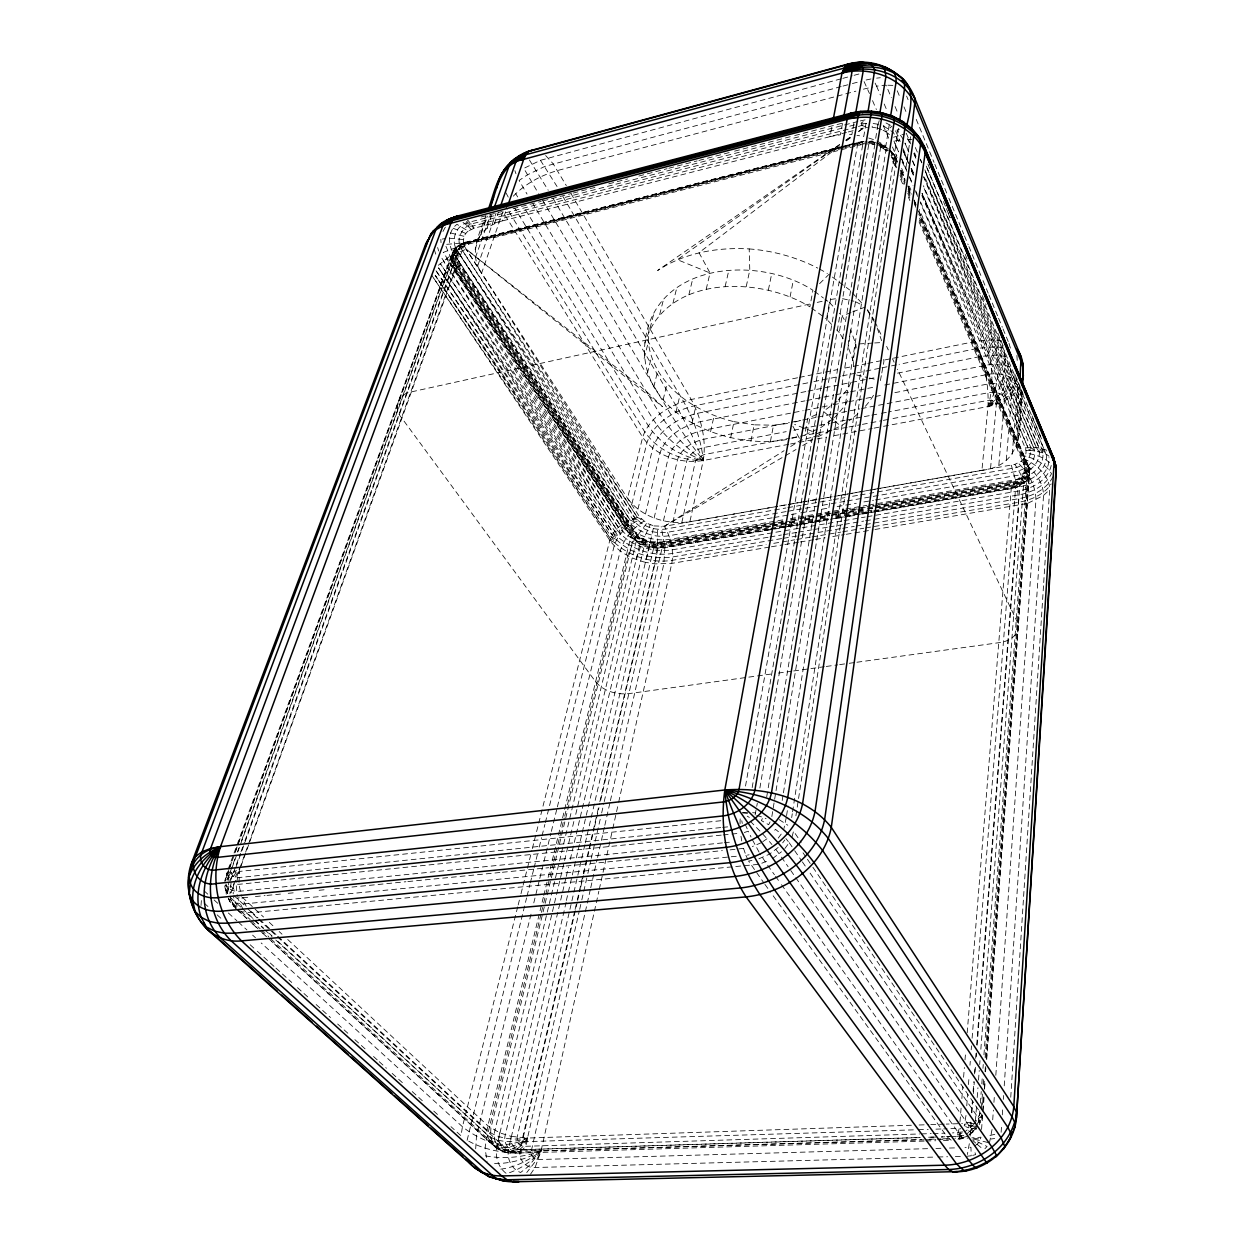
<?xml version="1.0" encoding="UTF-8"?>
<svg xmlns="http://www.w3.org/2000/svg" width="1244" height="1244" viewBox="0 0 1244 1244"><rect width="100%" height="100%" fill="white"/><g stroke="black" fill="none" stroke-linecap="round" stroke-linejoin="round"><path stroke-width="0.75" stroke-dasharray="5 3.75" d="M792.568 811.834L894.203 155.562L893.627 154.085L891.388 153.852L897.235 166.354M874.967 529.493L1027.466 503.447C1027.762 489.545 1022.63 475.799 1014.84 464.416L877.891 488.736M740.04 823.87L740.149 818.692L741.408 818.474L742.264 823.481M875.138 142.143L874.237 144.599L869.4 143.884C867.27 139.763 875.698 140.541 875.061 143.215L767.952 789.396M880.752 488.177L981.92 470.387L987.954 406.555C989.073 384.287 984.113 361.942 975.949 341.322L919.269 209.396M786.395 439.583C727.009 450.452 638.016 414.454 644.905 343.08C653.1 262.702 757.456 254.398 812.923 290.256L809.875 306.817C759.338 275.655 664.856 274.737 644.905 343.08M644.128 358.474L648.279 342.287L649.088 326.861M236.002 908.384L231.353 901.06L229.953 895.4L227.17 892.772L228.818 882.509M720.727 827.587L238.801 877.58C234.572 878.466 230.124 874.827 231.275 870.38L225.568 877.315L224.9 881.358L232.628 859.013M1010.75 1097.255L1043.592 584.509M1043.716 582.581L1049.656 489.701L1043.529 495.47L1027.466 503.447M783.44 792.817L886.303 147.989L885.619 146.73L883.193 148.409L878.933 146.139M1001.125 1132.289L1001.653 1124.56M1002.291 1114.873L1002.804 1107.129M1003.317 1099.385L1003.581 1095.513M1004.219 1085.841L1043.529 495.47C1043.358 481.008 1032.815 468.661 1021.2 461.135L1014.84 464.416M992.043 1129.505L989.478 1142.816M992.712 1119.818L993.381 1110.146M993.925 1102.402L994.329 1096.586M995.822 1075.283L1035.925 500.104C1035.988 485.938 1028.213 472.627 1018.198 463.032M201.015 905.508L201.373 900.578M979.79 1110.861L978.577 1122.166L980.987 1120.331L982.62 1114.904M980.365 1103.133L981.236 1091.532M981.811 1083.804L982.387 1076.06M982.962 1068.332L983.242 1064.46M983.957 1054.803L1026.658 479.966L1022.335 475.426L1016.892 479.671L1009.988 481.894L872.588 505.562M981.407 1107.751L982.558 1092.263M983.133 1084.535L983.693 1076.791M985.124 1057.447L1028.741 466.484L1027.466 464.961L1023.967 464.603L918.336 220.204M982.589 1104.485L983.164 1096.726M984.02 1085.126L984.299 1081.238M985.015 1071.566L985.45 1065.766M986.01 1058.022L1028.757 477.292L1027.466 474.586L1023.983 472.767L1022.335 475.426M982.729 1110.503L983.724 1096.959M984.284 1089.231L984.859 1081.487M985.559 1071.83L985.839 1067.943M986.554 1058.302L1029.721 470.325L1028.353 468.008L1024.729 467.2L1023.967 464.603M981.563 1129.459L982.558 1115.884M983.04 1111.39L984.175 1095.886M984.548 1088.749L985.31 1080.383M986.679 1059.686L1029.674 469.719M976.478 1107.129L975.451 1120.673L981.734 1116.086L979.23 1124.7M977.209 1097.503L977.939 1087.754M978.515 1080.134L979.246 1070.478M979.697 1064.522L979.992 1060.65M980.847 1049.236L1023.656 483.527L1022.661 480.448L1019.909 477.774M971.471 1112.556L972.373 1100.924M973.103 1091.283L973.865 1081.58M974.456 1073.867L975.063 1066.092M975.654 1058.349L976.105 1052.533M976.696 1044.867L1019.862 485.891L1016.892 479.671M970.118 1136.083L971.315 1120.611M971.906 1112.882L972.808 1101.267M973.399 1093.538L974.285 1081.922M975.032 1072.25L975.483 1066.45M976.229 1056.778L976.524 1052.922M977.131 1045.178L1018.712 505.515L1017.514 487.244L1011.341 465.272M981.92 470.387C1026.067 464.805 1019.334 423.753 1021.588 389.792M1018.245 440.376L1022.148 391.207M965.997 1115.464L964.24 1125.976M966.759 1105.823L967.676 1094.207M968.438 1084.566L969.06 1076.806M969.978 1065.253L970.289 1061.334M971.191 1049.796L971.502 1045.862M972.108 1038.196L1015.633 487.586L1013.502 481.039M1019.567 385.049L1016.192 426.692L1018.121 433.316M961.083 1108.155L959.839 1123.643L946.264 1124.094M961.861 1098.53L962.809 1086.852M963.587 1077.288L964.38 1067.492M965.002 1059.904L965.639 1052.004M967.179 1032.862L1011.232 488.659L1009.988 481.894M1016.301 447.482L1020.997 388.905M1012.243 454.2L1017.483 390.025C1017.623 374.382 997.455 371.972 985.668 374.802L894.436 392.746M1006.287 460.078L1011.683 395.996C1011.823 383.898 996.242 381.955 987.13 384.147L861.641 408.545M998.854 464.821L1004.452 400.817C1004.577 392.684 994.111 391.331 987.985 392.793L889.009 411.857M990.551 468.257L996.351 404.347L994.174 400.832L988.234 400.35L890.999 418.917M771.84 816.546L880.954 145.144L880.254 144.304L887.812 149.047M969.309 1143.702L967.365 1154.494M720.82 820.729L239.563 871.422L238.91 884.313L241.429 896.224M922.239 195.153L1030.701 447.28C1032.131 458.258 1023.159 467.138 1012.569 468.288L869.727 493.293M287.706 939.484L487.881 1125.82L499.761 1132.864L511.206 1136.378C509.076 1143.22 515.032 1150.373 522.122 1149.643L920.047 1137.482M499.761 1132.864C493.775 1153.872 526.181 1161.818 527.503 1138.042L579.253 911.106M797.544 377.772L691.244 399.495C670.998 404.284 649.632 416.522 642.666 437.219L627.536 498.206C641.313 517.395 667.126 525.123 689.876 521.734L703.264 460.513C706.608 439.63 701.134 417.922 691.244 399.495L571.198 193.924M910.546 136.685L905.803 168.702L901.309 160.616M795.911 815.8L896.52 159.714L894.032 154.474M467.106 1140.328L526.585 897.935M791.682 817.619L792.272 813.763M898.432 128.334L894.638 152.794L896.862 155.407M786.27 817.51L783.969 828.504M786.566 815.597L788.09 805.988M853.757 366.405L853.151 360.713L855.794 344.122L850.647 329.784M889.18 125.131L885.868 145.797L876.864 140.992M782.212 800.483L783.145 794.683M850.352 331.619L847.941 346.376L853.151 360.713M875.683 138.317L878.482 121.43M766.677 797.046L767.641 791.246M843.121 338.695L839.249 332.552L842.048 315.96L839.513 313.255M755.108 814.96L757.301 803.297M759.882 788.027L869.276 141.272M866.026 123.296L863.771 136.405L856.961 135.378M752.169 787.592L836.466 297.44M836.792 295.528L838.114 287.877M838.44 285.964L842.717 261.069M843.043 259.156L844.365 251.506M844.692 249.593L847.319 234.276M847.662 232.364L848.968 224.697M849.294 222.785L850.616 215.134M850.943 213.206L853.586 197.889M853.913 195.977L855.234 188.326M855.561 186.413L856.867 178.747M857.209 176.835L858.515 169.184M858.858 167.271L859.837 161.518M860.164 159.605L861.486 151.955M861.812 150.042L863.134 142.376M745.529 786.053L857.785 143.293L858.453 142.236L863.616 141.35M831.614 324.451L826.514 319.039L829.421 302.463L824.928 299.135M975.218 1145.693L978.733 1142.707L981.003 1137.203L971.813 1137.887M853.851 123.389L851.86 134.616L848.035 134.679M842.452 123.56L840.384 134.772L829.966 136.591L832.081 125.38M880.394 380.571L881.452 374.864M881.809 372.967L883.909 361.553L883.582 357.743M231.073 882.742L229.938 893.845M770.409 441.48L773.504 425.184L787.623 423.473M790.08 296.881L793.299 280.335M750.925 441.107L754.159 424.842L773.504 425.184M768.372 290.007L771.746 273.509M730.617 437.888L734.007 421.654C694.961 412.386 653.644 385.065 648.279 342.287M746.229 286.602L749.79 270.135L749.183 248.924C717.399 247.074 684.527 252.765 657.609 270.508L839.42 144.631M772.151 517.846L668.914 535.744C653.613 538.388 638.312 531.826 627.551 521.143L453.904 253.869C447.529 244.944 447.7 231.244 456.952 224.309L468.148 231.089L474.275 228.165L846.433 132.408M710.588 431.73L714.134 415.543M863.305 144.18L468.584 244.104L462.41 247.012L458.445 252.252L454.433 251.739L452.396 252.859L235.272 851.751M783.533 522.402L661.45 543.395L649.912 542.975C647.968 539.134 638.188 538.683 635.839 532.727L460.482 265.081L457.901 258.814L458.445 252.252M468.148 231.089C462.457 235.303 462.286 243.684 466.173 249.173L639.618 516.975L646.724 523.226L653.893 525.917L645.605 562.366C631.812 558.96 618.206 552.118 609.793 540.316L431.668 275.157M452.894 252.377L452.241 260.462L455.444 268.175L631.408 535.418C638.296 544.763 650.954 548.48 662.15 546.894L768.963 528.622M530.519 1174.196L535.076 1167.51L541.078 1150.918L598.846 891.279M599.266 889.382L612.328 830.619M612.763 828.722L618.237 804.091M618.657 802.193L671.791 563.392C673.953 550.703 670.843 537.315 664.389 526.29L653.893 525.917M681.805 522.589L695.38 461.431L698.444 457.186L704.151 454.573L789.94 438.199M725.143 286.54L728.86 270.119M672.848 522.34L686.657 461.244C689.052 453.593 696.935 449.068 704.368 447.405L786.208 431.652M590.309 889.647L531.343 1150.778L531.732 1155.676L533.847 1158.211L538.605 1159.548L928.164 1148.647M590.729 887.749L597.136 859.371M597.571 857.474L600.992 842.344M601.412 840.446L604.397 827.198M604.833 825.301L609.964 802.598M610.384 800.701L663.798 564.17L664.902 547.018L661.186 526.616M457.73 255.471L453.593 255.533L451.51 256.87L451.743 261.038L454.993 268.828L631.05 536.04L639.976 543.799L648.964 547.158L649.524 544.67L641.049 541.513L632.621 534.174L456.875 266.838C452.241 260.416 452.381 250.51 459.098 245.566L462.41 247.012M579.673 909.317L581.414 901.651M581.819 899.863L587.448 875.185M587.868 873.397L590.9 860.055M591.304 858.282L601.256 814.664M601.661 812.923L603.853 803.329M604.242 801.571L662.026 548.277L660.766 542.057L650.208 541.653M692.053 422.929L695.723 406.741M663.441 520.816L677.498 459.782C681.106 448.431 692.799 441.729 703.824 439.241L789.38 422.602M574.681 911.246L522.589 1137.98L523.833 1141.712L916.548 1129.77M575.101 909.442L576.858 901.791M577.278 899.987L582.938 875.341M583.343 873.552L596.825 814.882M597.229 813.109L599.437 803.546M599.841 801.774L657.998 548.682L657.547 542.384M577.263 902.149L520.427 1149.705C517.644 1158.848 525.574 1168.443 535.076 1167.51L936.001 1157.044M577.698 900.252L580.31 888.916M580.746 887.019L583.343 875.683M583.778 873.801L594.181 828.442M594.616 826.56L598.955 807.651M600.697 800.094L654.935 563.874L657.392 546.785L657.625 526.523M584.882 844.785L517.084 1137.436L517.457 1142.412L519.588 1144.993L524.424 1146.33L919.549 1133.968M585.318 842.888L590.791 819.329M591.227 817.432L653.52 548.542L653.971 542.275M788.68 444.326L703.264 460.513C681.059 464.167 655.712 456.299 642.666 437.219L502.856 211.682L481.661 272.98C468.553 255.362 478.956 233.779 485.875 216.098M566.176 902.195L508.827 1147.621C506.215 1157.386 510.802 1168.831 520.583 1172.517L528.42 1166.406L541.078 1150.918L921.446 1139.488M566.362 900.485L648.808 547.78L662.026 548.277L772.695 529.384M706.172 289.37L710.029 272.98L699.004 252.672L840.306 145.532M654.126 518.017L668.432 457.014C673.128 442.382 688.212 433.736 702.456 430.486L803.204 410.675M565.849 878.233L505.313 1134.839C502.545 1143.656 510.211 1152.939 519.386 1151.991M566.3 876.351L568.524 866.912M570.281 859.464L644.143 546.38L646.46 540.534M676.005 412.028L679.815 395.841M645.465 514.052L660.004 453.08C665.649 435.773 683.485 425.541 700.356 421.654L804.946 400.863M573.842 821.538L497.165 1144.558C494.568 1155.023 497.553 1167.074 506.51 1173.652C519.992 1169.687 531.748 1161.305 541.078 1150.918C513.461 1150.762 484.382 1144.278 462.441 1126.753L261.178 942.952M575.739 814.338L639.789 544.421L642.992 538.963M543.317 897.328L487.881 1125.82C482.89 1142.583 501.394 1154.899 516.4 1153.204M543.784 895.431L547.687 879.337M548.137 877.455L630.832 536.63L632.621 534.174L635.839 532.727M637.954 509.185L652.727 448.229C659.071 429.009 678.897 417.642 697.651 413.272L806.159 391.487M540.969 914.231L486.171 1140.67L485.051 1148.181L487.057 1161.414M541.42 912.35L543.255 904.808M543.706 902.911L549.646 878.388M550.097 876.507L553.285 863.289M553.751 861.408L564.247 818.008M564.714 816.126L566.984 806.687M567.451 804.79L627.722 555.726L634.331 539.834L646.724 523.226M663.145 399.775L667.079 383.603M688.849 294.844L692.815 278.485M531.017 914.169L476.468 1136.207L475.519 1151.415M533.785 902.88L539.336 880.285M539.803 878.404L550.89 833.247M551.356 831.365L556.908 808.787M557.359 806.905L620.227 550.983C623.944 538.636 632.901 528.094 643.739 521.298M631.936 503.789L646.911 442.817C653.691 422.493 674.668 410.458 694.541 405.793L811.974 382.001M672.926 303.287L677 286.975M527.067 896.053L529.866 884.748M530.333 882.867L533.614 869.68M534.096 867.799L537.361 854.612M539.243 847.086L541.591 837.663M542.057 835.781L544.872 824.477M545.338 822.595L614.209 545.727C618.159 533.147 629.324 523.771 641.36 519.168L637.348 517.457L462.317 250.308C454.884 240.667 461.073 228.227 471.289 223.982L842.281 128.085M653.753 386.977L657.781 370.79M517.706 906.845L462.441 1126.753L461.011 1135.772L450.981 1126.675M518.173 904.963L520.536 895.556M521.003 893.69L531.872 850.445M532.339 848.579L609.793 540.316C613.898 527.503 627.007 519.557 639.618 516.975M659.662 314.561L663.798 298.28M647.346 373.355L651.452 357.168M650.099 328.105L654.282 311.855M636.337 559.598L641.64 543.146L650.177 524.797M792.07 836.777L793.548 831.163L801.152 842.344M1021.2 461.135C1025.196 458.15 1027.357 452.645 1025.243 447.933L920.265 202.508M1023.983 472.767L1024.729 467.2M1024.776 469.968L1028.399 471.274L1029.721 473.171C1028.197 481.879 1019.256 486.606 1011.248 487.99L873.879 511.455M883.567 426.334L987.954 406.555C994.5 384.925 992.541 361.04 984.548 340.063L922.208 193.426M878.093 124.245L872.293 123.374L872.199 127.261L876.989 127.976L879.213 120.684M505.639 211.791L502.529 220.841C491.613 223.718 481.412 230.669 476.95 241.352M477.774 265.61L496.014 213.33M494.35 223.749L498.129 212.895M475.441 257.586L490.649 214.326M486.995 228.196L492.064 213.75M1014.171 375.595C1009.568 388.657 999.585 399.308 987.954 406.555C999.305 386.604 1001.28 361.366 993.287 339.861L924.308 175.995M475.084 249.329L486.544 216.876M481.024 234.152L487.384 216.114M236.065 866.975L460.7 244.633L462.55 243.482L465.334 245.239M241.025 866.088L464.774 243.202L466.36 242.129L468.584 244.104M234.914 858.966L226.968 880.876L226.501 873.832L452.396 252.859M237.557 851.673L238.879 848.004M241.523 840.711L451.432 261.613L453.811 259.452L457.901 258.814M231.757 868.561L457.046 246.841L459.098 245.566M230.482 880.876L240.372 853.493M241.025 851.689L244.337 842.53M244.975 840.742L452.676 265.687L454.962 263.293L458.865 262.064M229.145 869.058L454.091 249.811L457.776 245.892M951.116 1136.534L956.931 1136.363L959.264 1128.401L943.729 1128.899M956.931 1136.363L963.4 1135.103L963.198 1138.291L958.129 1139.691L960.104 1136.021L960.306 1128.277M812.892 867.27L980.49 1112.836L981.827 1115.495L976.462 1125.68M980.49 1112.836L975.016 1123.208M235.116 877.284L239.377 868.67M1017.203 379.125C1011.605 391.704 1000.223 400.863 987.954 406.555C1001.731 390.772 1007.951 368.473 1003.83 347.885L995.651 346.827L978.655 348.211L899.101 364.337M239.828 868.763L236.096 884.36L237.293 896.271M850.958 382.499L847.91 388.843L838.347 399.93M847.568 400.599L845.267 405.357L834.46 417.782M468.724 1141.183C490.587 1153.079 516.851 1155.132 541.078 1150.918L536.942 1159.439L526.741 1172.548M911.37 1125.245L527.503 1138.042C523.444 1153.546 505.453 1156.873 494.474 1146.486L271.41 941.226M770.052 821.926L768.668 824.71L761.375 820.574L762.992 817.339L766.086 818.614M1018.805 383.136C1012.569 394.97 1000.347 402.45 987.954 406.555C1000.005 396.696 1008.34 382.561 1011.139 367.244L1005.028 365.192L990.83 364.352L892.414 383.494M451.51 256.87L451.432 261.613L454.698 269.435L630.832 536.63L639.789 544.421L648.808 547.78M230.016 879.617L236.344 870.334M442.973 231.493L445.321 227.17L449.053 227.434M452.101 253.418L454.869 248.831L460.047 249.375M455.522 248.505C451.292 254.118 452.318 261.94 456.082 267.491L631.952 534.78L636.975 539.989L644.812 544.219M1019.862 385.951C1013.611 397.722 1000.503 403.911 987.954 406.555M233.53 876.538L236.951 870.909L239.563 871.422M1052.922 476.825C1046.422 489.638 1032.364 496.263 1018.774 498.688L865.731 524.439M865.668 527.923L1018.852 502.265C1031.12 499.917 1044.105 494.723 1051.227 483.916M965.624 1126.597L968.392 1127.841L970.724 1122.228L961.69 1123.487M969.542 1131.542L971.58 1132.678L977.1 1125.851L973.803 1126.271L969.542 1131.542L966.759 1129.505M229.254 881.032L228.072 878.839L234.836 870.691M511.206 1136.378L527.503 1138.042C522.635 1145.615 514.503 1153.017 504.846 1151.835L497.382 1148.507L491.131 1143.329L268.082 938.069M784.855 848.548L789.194 842.686L785.881 838.549M778.231 838.098L781.263 834.009L775.447 829.297L772.695 832.982M782.678 842.872L784.808 839.98M231.166 872.199L225.335 880.814L226.501 873.832L228.476 870.878L228.072 878.839M513.306 196.179C525.279 183.754 541.031 175.295 557.53 170.537L855.919 91.154M984.906 1148.725L987.067 1146.501L972.886 1139.582M975.343 1126.815L966.681 1133.968M976.991 1127.655L969.029 1134.59M973.881 1124.374L965.049 1131.651M438.339 265.283L450.001 256.046L466.173 249.173L646.553 391.533L662.492 406.664L466.173 249.173L637.348 517.457L638.203 520.412C645.372 527.503 656.086 530.473 665.96 528.98L772.602 510.304M454.091 249.811L458.367 245.643M277.987 936.405L487.213 1130.361C498.393 1139.146 513.896 1140.297 527.503 1138.042C520.894 1145.32 511.253 1151.384 501.052 1149.783C495.096 1145.475 493.137 1137.498 494.879 1130.594L636.042 542.026L639.991 537.035M883.069 130.262L885.884 131.771L891.932 126.11M819.578 283.663L828.893 274.426L837.772 281.066M758.887 858.78L769.492 854.177L778.822 846.977M772.571 858.547L781.465 851.782M846.449 140.867L852.591 136.218M858.733 131.553L863.352 128.054L867.566 127.323M485.455 1155.878C504.007 1159.299 523.382 1157.386 541.078 1150.918C528.793 1160.605 514.114 1168.038 498.377 1169.407M277.785 941.273L487.446 1134.979C498.735 1143.64 514.705 1142.458 527.503 1138.042C518.39 1145.242 505.391 1150.451 494.086 1145.397L490.478 1137.187L490.882 1128.199L633.025 539.367L637.581 534.904M837.165 401.314L823.388 411.313L833.449 419.912M820.605 427.734L832.92 418.886M839.716 144.786L677.389 259.685L710.029 272.98M846.013 140.323L852.311 135.876M969.667 1134.917L976.431 1128.961L968.392 1127.841M845.796 140.214L852.187 135.798M762.836 841.644L767.019 838.751L771.933 844.505M786.395 504.831L664.389 526.29L784.093 450.686M790.655 446.534L800.498 440.329L811.694 437.375M457.326 246.312L461.913 243.497M457.046 246.841L462.55 243.482M463.25 243.668C454.34 247.198 452.163 258.923 457.761 266.232L633.398 533.645C639.727 542.275 651.421 545.712 661.73 544.234L770.456 525.574M664.389 526.29L796.036 449.488M802.707 445.601L811.026 440.734M817.697 436.846L832.469 429.74M527.503 1138.042C516.011 1144.324 500.01 1147.948 488.752 1139.395M541.078 1150.918C526.492 1159.019 509.822 1164.166 493.028 1163.435M761.437 842.623L752.371 846.558M761.81 863.227L769.709 859.962M858.453 126.561L866.71 123.467L861.019 123.234L859.791 121.026L865.715 119.751L861.019 123.234L863.352 128.054L858.624 131.413L863.352 128.054L857.707 129.516M962.063 1133.051L954.506 1135.725M963.742 1135.337L954.832 1138.353M968.159 1135.974L958.004 1139.224M816.406 414.516L807.667 418.544L804.806 434.918L817.09 429.32M834.102 428.993L840.649 426.039A132.191 95.601 11.7 0 0 847.335 421.918M840.975 78.854L540.44 160.32L523.817 168.375L538.388 193.38M899.381 129.174L896.986 130.185L903.439 139.483L893.954 141.101L898.541 151.799L893.954 141.101M893.534 137.229L904.994 133.901M851.005 312.524L842.048 315.96L845.873 322.103M852.793 311.824L865.357 307.019M461.384 243.715L465.831 242.113M460.98 244.104L466.36 242.129M460.7 244.633L849.839 145.019M744.301 832.5L748.266 831.21L751.034 837.025M994.796 1134.31L988.094 1135.943M460.482 265.081L454.698 269.435L231.026 892.85L225.739 885.448L226.268 894.374L224.635 885.495L227.574 894.203L229.176 884.515L236.593 891.917M962.623 1131.9L952.484 1132.926M963.602 1137.296L955.221 1138.929M794.823 422.043L800.327 420.534M972.684 1155.396L975.623 1154.587L974.612 1151.431M842.841 78.356L852.233 75.822M854.099 75.309L859.728 73.8M841.162 86.567L544.903 166.385L527.394 174.86L519.106 180.458L527.036 194.064M843.043 86.069L850.523 84.063M852.389 83.566L861.75 81.047M791.868 438.386L799.254 436.395M863.429 89.164L872.821 86.956M813.56 436.877L821.024 434.902L794.667 424.437M481.117 216.969L501.767 211.604M513.041 208.681L541.202 201.373M543.084 200.89L571.245 193.566M573.126 193.084L597.524 186.74M608.798 183.817L627.567 178.949M638.841 176.026L667.002 168.718M668.883 168.22L697.044 160.911M698.926 160.429L732.716 151.659M734.598 151.162L792.801 136.047M794.683 135.565L843.494 122.892M857.909 121.508L469.672 222.085C455.848 223.904 449.55 241.196 458.056 251.926L630.024 519.945L631.423 524.191M849.776 126.142L857.271 124.198M856.572 127.059L472.829 226.019L468.148 226.346L461.695 221.385M848.315 131.926L855.825 129.998M465.38 242.3L839.669 147.01M841.239 146.699L858.453 142.236L860.475 144.662M465.023 242.689L851.3 144.226M852.295 144.195L858.811 142.314M851.72 144.537L859.231 142.625M464.774 243.202L842.748 147.119M844.629 146.636L854.022 144.257M839.016 148.409L467.526 242.813C457.046 244.493 452.116 257.461 458.694 265.734L634.222 533.209L642.044 540.02L649.912 542.975M840.897 147.927L850.274 145.548M852.156 145.066L859.666 143.169M843.199 148.16L468.086 243.404C458.056 245.006 453.329 257.415 459.627 265.345L635.046 532.914L639.385 537.424L646.165 541.078M845.08 147.678L864.533 143.107M446.736 244.337L463.623 242.891M809.642 304.065L411.36 391.891C398.997 393.135 392.917 408.39 401.439 417.595L595.627 681.759C603.527 691.275 616.884 694.883 628.858 693.639L770.689 674.108M817.23 302.401L826.716 300.302M871.018 78.947L863.616 80.549L869.478 93.518M799.441 377.383L837.399 369.623M844.987 368.084L865.871 363.808M867.768 363.419L975.949 341.322L993.287 339.861L1001.622 340.934M813.871 381.613L840.384 376.232M842.281 375.859L855.53 373.169M857.427 372.78L880.161 368.177M882.058 367.789L889.631 366.265M891.528 365.876L897.204 364.725M808.056 391.114L849.932 382.701M851.845 382.312L874.688 377.741M897.53 373.153L981.283 356.328L997.33 355.053L1008.449 357.215M806.843 400.49L833.464 395.203M835.362 394.83L848.672 392.187M850.569 391.798L873.397 387.273M884.795 385.002L890.502 383.867M805.101 410.302L831.707 405.077M833.62 404.704L846.915 402.076M848.812 401.703L873.537 396.852M875.434 396.478L881.125 395.359M791.277 422.229L800.794 420.379M802.691 420.006L816.002 417.424M817.899 417.051L831.21 414.454M833.122 414.096L859.728 408.918M793.827 430.175L829.997 423.224M831.894 422.851L845.22 420.285M847.133 419.912L869.976 415.527M871.873 415.154L879.492 413.692M881.39 413.319L887.096 412.215M791.853 437.841L816.639 433.099M818.536 432.741L831.894 430.191M833.791 429.833L847.148 427.283M849.046 426.925L860.49 424.733M862.403 424.375L881.467 420.736M883.364 420.363L889.087 419.275M790.578 443.968L815.24 439.287M817.137 438.93L826.638 437.126M834.226 435.68L872.184 428.496M874.081 428.138L881.669 426.692M442.18 239.097L444.917 238.584M689.876 521.734L777.687 506.308M779.584 505.966L791.044 503.944M792.957 503.618L815.862 499.59M823.497 498.238L831.132 496.9M838.767 495.563L863.569 491.193M865.482 490.867L878.839 488.519M788.307 504.489L801.649 502.156M803.546 501.814L816.888 499.466M818.801 499.139L832.143 496.791M834.055 496.449L868.359 490.416M870.271 490.089L875.994 489.079M774.514 509.978L785.928 507.972M787.841 507.645L801.167 505.297M803.08 504.971L831.645 499.964M833.542 499.637L844.971 497.631M852.591 496.294L858.298 495.299M860.21 494.957L867.83 493.635M786.146 511.579L667.53 532.261C654.826 534.034 639.929 530.006 632.512 518.935L458.056 251.926L634.969 518.11L638.203 520.412L632.512 518.935M788.058 511.253L845.469 501.254M847.382 500.912L1013.829 471.896C1025.243 470.683 1039.331 459.782 1033.469 447.218L923.095 186.009M774.063 517.52L798.928 513.197M800.841 512.87L814.214 510.553M821.864 509.231L829.515 507.894M837.165 506.572L856.276 503.26M863.927 501.923L873.49 500.275M875.403 499.933L1014.98 475.737C1028.695 474.166 1042.285 462.535 1038.927 447.669L925.287 171.89M858.158 142.391L863.834 141.443M857.925 142.765L864.082 141.8M857.785 143.293L864.316 142.36M782.818 519.868L670.065 539.336C653.675 541.7 635.186 536.18 625.11 522.496L443.206 252.439L455.771 247.649L464.587 246.156M790.469 518.561L843.976 509.325M845.889 508.998L866.912 505.359M868.825 505.033L1015.975 479.64C1030.685 478.038 1048.117 464.494 1041.523 448.229L925.489 171.75M660.766 542.057L782.896 521.018M790.531 519.697L847.786 509.838M849.683 509.511L870.676 505.888M783.222 521.64L661.124 542.664L650.068 542.244M790.857 520.334L798.492 519.012M800.39 518.686L865.264 507.521M872.884 506.215L1010.252 482.563C1018.712 481.661 1028.819 473.855 1024.885 464.494L919.347 220.017M785.431 522.076L796.875 520.116M804.51 518.795L814.043 517.162M815.955 516.835L856.012 509.947M857.925 509.62L865.544 508.314M867.457 507.972L873.179 506.992M875.092 506.666L1010.517 483.387C1019.349 482.439 1029.923 474.275 1025.818 464.51L918.663 216.052M772.353 525.248L797.155 520.987M804.775 519.681L812.41 518.359M820.045 517.053L829.577 515.42M831.49 515.094L856.276 510.833M858.189 510.507L865.808 509.2M867.721 508.874L873.444 507.879M875.356 507.552L1010.766 484.305C1019.956 483.325 1030.965 474.835 1026.689 464.665L918.849 214.341M770.347 525.823L670.998 542.882C652.245 546.318 634.284 537.579 620.492 525.652L441.48 257.617M772.26 525.497L797.093 521.236M804.744 519.914L812.379 518.608M820.029 517.302L829.577 515.654M831.49 515.327L856.323 511.066M858.236 510.74L865.886 509.418M867.799 509.091L873.521 508.112M875.434 507.785L1016.83 483.512C1033.329 481.615 1049.781 467.884 1046.204 449.955L1036.236 447.342L1025.243 447.933C1032.473 452.412 1042.099 450.468 1048.987 456.175M770.658 526.492L661.948 545.136L649.524 544.67M772.571 526.165L797.373 521.92M799.27 521.594L812.627 519.308M820.247 517.986L827.882 516.68M835.517 515.374L856.494 511.782M858.391 511.455L866.026 510.149M879.384 507.847L1010.968 485.284C1020.484 484.274 1031.882 475.488 1027.466 464.961L918.912 212.802M768.901 527.751L662.088 546.038L649.321 545.572M776.536 526.445L797.513 522.853M799.426 522.527L812.767 520.241M820.402 518.935L828.022 517.628M835.657 516.322L856.634 512.73M858.547 512.404L871.889 510.102M879.524 508.796L1011.123 486.264C1020.904 485.222 1032.613 476.203 1028.088 465.38M770.876 528.296L797.575 523.724M799.488 523.397L812.845 521.112M814.742 520.785L828.1 518.499M835.735 517.209L871.966 511.004M873.879 510.678L1011.216 487.181C1020.111 485.875 1030.67 479.313 1029.441 469.112M730.072 849.87L746.462 848.035M768.947 529.4L662.119 547.655L648.964 547.158M770.86 529.073L797.575 524.501M799.488 524.175L812.83 521.889M814.742 521.563L828.1 519.292M835.735 517.986L843.354 516.68M845.267 516.353L871.982 511.782M769.134 529.68L671.682 546.334C652.074 549.521 631.921 541.669 618.392 527.409L440.189 263.401L616.48 529.244C629.324 545.774 651.856 552.803 672.195 549.848L783.02 531.001M771.047 529.353L782.507 527.394M784.42 527.067L813.078 522.169M814.991 521.842L828.364 519.557M830.277 519.23L843.65 516.944M845.562 516.618L855.11 515M857.023 514.674L872.308 512.062M874.221 511.735L1017.514 487.244C1032.287 484.958 1049.967 474.586 1048.987 457.652M774.608 529.058L786.053 527.098M787.965 526.772L801.323 524.501M803.22 524.175L816.577 521.889M818.49 521.563L828.038 519.93M835.673 518.624L847.117 516.68M849.03 516.353L854.752 515.374M862.387 514.067L875.745 511.782M877.642 511.455L1011.232 488.659C1019.349 487.275 1028.881 482.252 1029.721 473.171M784.933 530.675L842.266 520.941M844.178 520.614L865.202 517.038M867.115 516.711L1018.09 491.053C1032.52 488.581 1048.536 480.091 1051.429 464.463C1044.913 457.497 1035.35 454.231 1026.036 453.298M743.585 848.532L745.918 855.343L749.121 854.799M751.951 860.49L748.577 861.066L763.785 882.789M768.061 537.268L672.475 553.424C650.659 557.125 628.966 547.889 613.308 533.038L436.084 270.788M769.974 536.942L781.45 534.998M783.362 534.671L796.751 532.416M798.664 532.09L812.037 529.82M813.949 529.509L827.338 527.238M829.25 526.912L842.623 524.657M844.536 524.33L863.663 521.096M865.575 520.769L1018.509 494.91C1031.649 492.546 1045.224 486.124 1051.507 473.715C1045.909 464.307 1035.63 458.663 1025.243 456.113M781.559 538.605L672.522 556.97C650.441 560.204 626.432 552.383 612.079 534.92L435.229 275.39L610.322 538.59C626.074 555.119 649.57 563.89 672.289 560.329L766.117 544.608M783.471 538.294L840.866 528.622M842.779 528.311L854.255 526.383M856.167 526.057L863.818 524.766M758.187 864.378L251.35 912.676L241.352 911.728L237.091 909.644L247.105 918.849M773.768 543.333L794.838 539.803M796.751 539.476L810.155 537.237M812.068 536.91L840.788 532.105M842.701 531.779L863.756 528.249M769.538 547.08L671.791 563.392L654.935 563.874L645.605 562.366M771.451 546.769L782.958 544.841M784.871 544.53L798.29 542.291M800.203 541.964L813.623 539.725M815.551 539.414L825.13 537.812M832.796 536.537L844.287 534.609M846.215 534.298L873.039 529.82M830.51 299.477L836.248 298.653M974.954 1123.441L965.22 1124.11M778.355 673.051L791.775 671.216M793.688 670.951L809.02 668.837M810.933 668.572L824.352 666.722M826.265 666.457L837.772 664.871M839.684 664.607L847.351 663.55M849.263 663.285L855.017 662.508M856.929 662.243L998.761 642.713C1008.729 642.044 1022.428 633.569 1017.312 622.047L897.437 369.204M990.986 1139.006L994.671 1138.524M951.504 1136.301L941.304 1136.969L949.172 1136.596M876.616 78.139L880.348 77.734M966.992 1156.236L971.222 1155.785L970.942 1147.279L964.986 1147.606M875.107 83.099L876.585 86.147L886.055 85.152L891.31 97.623M722.655 827.384L728.44 826.793M721.24 835.128L238.91 884.313L233.421 883.846L233.203 893.876M723.168 834.942L738.594 833.371M722.437 842.919L239.952 891.233C234.447 891.901 227.947 889.771 225.973 884.111L225.366 889.398L227.17 892.772M724.366 842.732L732.094 841.955M242.813 908.851L237.62 897.919L247.712 897.313M255.424 896.551L265.065 895.602M266.993 895.416L280.506 894.078M288.219 893.316L295.948 892.57M303.66 891.808L311.373 891.046M319.102 890.284L326.814 889.522M334.527 888.776L405.917 881.747M407.845 881.561L500.461 872.448M502.389 872.262L548.697 867.706M550.625 867.519L564.138 866.182M566.067 865.995L579.58 864.673M581.508 864.471L658.682 856.883M660.611 856.696L722.36 850.616M736.277 856.276L244.633 903.844L235.318 902.989L229.285 899.101M872.79 343.08L855.794 344.122L856.183 347.916M874.672 342.955L882.214 342.504M742.621 812.674L747.893 812.425M919.129 1124.996L928.817 1124.669M930.761 1124.607L944.32 1124.156M918.476 1129.707L928.195 1129.396M935.954 1129.148L941.786 1128.961M921.493 1133.906L931.181 1133.595M933.109 1133.533L944.74 1133.175M933.638 1137.078L927.822 1137.249L939.36 1137.032M920 1137.622L507.723 1150.187L498.564 1148.694L269.932 938.054M929.221 1139.255L940.853 1138.898M942.796 1138.835L950.556 1138.602M958.331 1138.369L968.034 1138.073M924.23 1139.846L505.841 1151.866L273.338 937.743M926.158 1139.799L935.846 1139.504M937.789 1139.442L949.405 1139.1M924.136 1141.09L513.337 1153.219L507.723 1150.187L269.87 929.828M925.971 1140.966L935.783 1140.748M943.418 1140.437L951.318 1140.281M935.923 1148.43L941.739 1148.259M949.483 1148.041L957.242 1147.823M937.945 1156.998L947.617 1156.749M955.376 1156.547L963.12 1156.345M864.704 141.832L875.138 142.687M864.736 143.946L869.4 143.884M1025.989 450.53L1030.265 450.515L1027.933 447.529L920.28 201.326M449.379 238.195L463.452 239.563M562.926 196.521L683.562 401.517C693.592 419.71 701.367 439.692 703.264 460.513C680.779 461.058 657.485 450.499 644.687 431.699L505.468 206.1M887.858 85.214L893.239 85.385M752.573 812.705L755.683 812.892M471.289 223.982L464.914 223.578L467.977 220.375L474.275 228.165L468.148 226.346L471.056 229.316M973.803 1126.271L964.846 1125.058M912.007 139.639L907.964 139.344L906.472 136.622M973.539 1138.353L980.676 1139.022M742.544 812.938L747.613 813.436L746.26 815.582L749.339 817.432M971.58 1132.678L972.792 1131.931L970.491 1127.841L789.209 868.281M869.183 141.412L875.17 142.314M868.981 142.298L875.061 143.215M869.416 143.044L879.399 145.408L887.594 150.757M450.53 232.939L464.183 236.344M842.561 298.669L853.913 301.203M734.007 421.654L754.159 424.842M553.16 198.573L679.053 410.847L691.353 434.047L703.264 460.513C681.23 457.326 660.673 444.217 648.264 425.775L514.798 208.23M987.891 1142.49L973.29 1138.975M856.603 374.988L867.581 377.554M869.416 377.989L874.905 379.28M896.302 158.579L891.357 157.755L895.975 168.469M756.679 815.426L762.992 817.339M453.111 228.212L465.785 233.452M862.216 125.597L865.793 126.748M876.989 127.976L881.654 129.5M868.732 138.022L875.372 140.199M876.616 142.78L880.985 144.211M876.6 143.169L886.35 147.445M542.368 200.004L671.138 414.967L685.693 437.002L703.264 460.513C682.738 453.018 665.353 437.841 653.38 419.741L523.708 206.846M622.917 531.328L620.492 525.652L446.409 258.379L622.731 524.004L628.298 526.461L627.551 521.143L450.001 256.046L445.259 244.679M1023.61 458.787C1035.459 463.794 1047.028 473.326 1049.547 486.544M609.793 540.316L615.174 542.788L435.213 275.406M634.767 522.153L630.024 519.945L453.904 253.869M236.624 907.218L230.56 902.755L228.445 898.774L235.909 906.394M616.48 529.244L438.494 267.818L614.785 531.126L620.569 533.971L618.392 527.409L443.206 260.789M855.514 301.717L861.314 304.656M880.596 144.04L886.257 147.025M880.954 145.144L886.303 147.989M879.835 144.77L888.403 150.369M890.424 125.302L885.884 122.876L883.738 126.095L893.114 132.253L900.081 143.682M611.084 536.786L616.604 539.787L613.308 533.038L438.479 267.833M951.162 1140.204L947.104 1136.783L771.7 893.767M779.164 819.625L787.779 825.223M703.264 460.513C685.646 448.446 671.371 431.87 659.88 413.988L533.038 203.985M811.399 307.921L826.514 319.039M814.431 291.36L823.419 298.016M839.249 282.17L849.605 289.914M883.193 148.409L886.77 151.255M885.619 146.73L888.418 148.953M885.884 131.771L889.413 134.601M977.146 1144.34L982.48 1148.741M834.895 421.125L840.649 426.039M972.839 1140.546L975.7 1143.081M545.649 155.531L553.129 163.742L566.315 185.574M1030.701 447.28L1034.79 450.919L1036.236 447.342L923.623 176.943M204.249 903.175L209.987 908.369M217.156 914.869L222.894 920.062M250.153 944.756L255.891 949.949M257.321 951.256L274.535 966.852M275.966 968.143L291.749 982.449M297.487 987.643L308.963 998.03M316.132 1004.53L330.484 1017.53M337.653 1024.03L349.129 1034.417M354.867 1039.626L367.773 1051.32M373.511 1056.514L377.818 1060.417M379.249 1061.707L386.417 1068.207M392.155 1073.401L405.077 1085.095M412.246 1091.594L422.291 1100.691M433.767 1111.094L439.505 1116.288M204.078 890.813L208.37 894.716M214.077 899.941L218.353 903.844M228.352 912.972L236.904 920.793M238.335 922.099L246.903 929.921M252.61 935.13L255.471 937.743M236.624 909.115L248.069 919.643M249.5 920.964L258.083 928.864M259.514 930.17L266.651 936.748M252.827 924.121L257.119 928.071M262.826 933.327L265.687 935.954M241.352 911.728L250.184 919.565M251.366 920.949L260.183 928.77M261.364 930.154L268.766 936.67M257.057 917.948L247.867 908.82M258.472 919.269L268.44 928.506M230.731 897.795L240.714 907.016M242.129 908.338L253.543 918.881M254.973 920.187L263.526 928.102M269.233 933.373L272.094 936.001M246.234 912.707L253.356 919.3M254.787 920.607L263.355 928.522M264.77 929.843L271.907 936.421M233.872 895.493L245.255 906.052M250.946 911.323L258.068 917.932M259.483 919.238L276.572 935.084M242.269 897.204L263.557 917.03M269.248 922.317L273.509 926.282M279.185 931.569L282.015 934.197M228.258 898.137L230.56 902.755L235.987 908.586M962.234 1138.058L781.17 884.235M750.303 821.273L760.395 831.505M836.714 329.847L839.249 332.552M829.421 302.463L834.46 307.859M852.233 292.76L862.73 304.158M867.441 309.632L874.143 320.035M762.634 833.915L767.019 838.751M890.331 150.213L894.203 154.987M889.833 150.073L896.52 159.714M890.782 151.566L894.203 155.562M889.165 150.135L892.275 153.758L897.437 164.643M1041.523 448.229L1046.157 454.449L925.971 165.483L1041.663 439.225L1032.085 415.869M1042.83 452.956L1038.927 447.669L923.857 176.772M540.44 160.32L557.048 186.522M776.038 849.636L779.211 853.959M764.92 884.36L770.565 892.197M767.672 865.233L774.421 874.734M775.541 876.32L780.05 882.649M529.446 160.01L548.231 190.254M781.434 857.132L788.105 866.695M789.194 842.686L793.594 849.092M794.683 850.694L801.291 860.304M802.396 861.905L805.692 866.71M810.093 873.117L978.39 1118.092L980.101 1122.912L982.045 1118.045L981.827 1115.495M803.033 852.824L806.314 857.645M807.418 859.246L811.788 865.668M433.845 278.376L610.322 538.59M765.418 862.061L759.897 853.462M436.069 270.788L612.079 534.92M450.001 256.046L625.11 522.496M246.25 906.332L241.911 897.873M462.317 250.308L634.969 518.11M614.785 531.126L618.439 536.817M1039.02 451.759L1036.236 447.342L923.406 185.745M867.286 310.176L874.05 321.279M515.669 193.644L517.675 196.941M622.731 524.004L625.452 528.856M759.058 852.078L752.464 839.902M891.093 155.251L897.002 168.267M893.627 154.085L896.52 159.123M237.122 906.254L233.53 897.126M792.848 426.179L800.498 440.329M233.779 906.487L231.026 899.35M505.966 192.804L508.236 197.112M874.967 321.792L881.623 335.833M886.63 346.376L888.294 349.891M892.446 358.661L894.109 362.175M745.918 855.343L747.908 859.635M903.253 150.757L907.933 161.409M911.043 168.515L914.169 175.606M921.959 193.364L1033.469 447.218M745.203 824.274L748.266 831.21M901.698 158.812L906.347 169.433M909.442 176.524L912.536 183.599M915.646 190.69L917.186 194.235M908.82 151.939L904.979 143.044L908.726 152.001M912.645 160.834L914.962 166.183M900.298 173.445L904.886 184.096M907.949 191.203L911.012 198.294M900.081 175.404L903.937 184.33M907.778 193.255L910.095 198.605M900.609 179.167L903.688 186.305M908.322 197.003L909.862 200.579M908.493 163.197L903.16 150.757L908.353 163.337M911.557 170.288L913.842 175.622M872.542 100.64L876.382 109.55M883.271 125.597L889.398 139.857M892.461 146.994L897.064 157.693M901.651 168.391L904.715 175.513M909.317 186.211L910.841 189.788M901.651 171.003L904.917 178.669M907.98 185.776L911.588 194.111M914.091 199.989L916.175 204.762M918.678 210.656L1028.741 466.484M895.867 158.097L897.406 161.658M901.107 170.381L905.041 179.416M907.98 186.367L911.152 193.629M914.107 200.579L915.739 204.28M918.694 211.247L1028.772 467.091M895.214 157.739L897.515 163.073M900.563 170.179L905.15 180.831M908.213 187.937L911.277 195.044M914.324 202.134L915.864 205.695M900.5 171.734L905.088 182.386M908.136 189.492L911.199 196.599M914.262 203.689L915.786 207.25M901.589 158.937L906.938 171.423M909.613 177.597L913.034 185.698M915.708 191.84L917.621 196.396M917.326 152.095L914.231 145.019M920.358 159.201L921.866 162.762M924.898 169.868L1043.965 448.991M876.585 86.147L880.379 95.088M884.189 104.014L887.221 111.167M895.587 130.838L900.158 141.567M903.191 148.72L907.762 159.45M911.557 168.391L914.604 175.544M914.013 153.603L915.537 157.164M912.521 160.958L914.775 166.323M920.249 159.263L921.742 162.84M895.058 106.533L898.059 113.655M906.301 133.248L910.81 143.931M914.558 152.841L916.05 156.402M911.354 170.49L913.609 175.855M921.882 195.51L1027.933 447.529M897.266 90.796L900.252 97.949M903.984 106.875L906.207 112.24M927.822 164.052L930.061 169.417M943.481 201.575L945.72 206.939M946.466 208.712L950.183 217.653M913.92 153.665L916.159 159.03M906.596 96.083L908.073 99.66M916.237 119.362L934.042 162.373M934.788 164.161L948.13 196.412M948.877 198.2L963.711 234.043M964.458 235.831L968.159 244.788M968.905 246.576L982.262 278.827M983.009 280.615L988.202 293.164M988.933 294.952L997.844 316.458M998.59 318.246L1002.291 327.203M1003.037 328.991L1008.231 341.54M948.161 213.159L950.385 218.54M965.251 254.429L967.474 259.809M982.325 295.683L986.041 304.656M997.921 333.361L1004.608 349.502M1015.011 374.615L1023.174 394.348M877.238 328.058L881.592 340.7M514.907 170.661L515.933 173.694M434.249 249.375L435.96 254.849M437.624 247.525L438.681 250.977M1008.977 343.328L1011.045 350.264M1028.508 465.909L1029.721 470.325M741.004 836.295L741.735 840.991M440.827 239.346L441.029 242.658M1016.908 355.426L1017.281 361.755M873.521 395.265A132.191 95.601 11.7 0 1 864.673 407.068M857.94 413.739A132.191 95.601 11.7 0 1 848.937 420.83M749.183 248.924A132.191 95.601 11.7 0 1 817.743 268.113M819.392 268.968A132.191 95.601 11.7 0 1 827.353 273.493M909.473 142.905L907.964 139.344L909.457 142.92"/><path stroke-width="1.5" d="M1054.974 466.624L1053.388 457.263L924.479 146.994C912.645 119.595 879.57 105.678 851.223 113.126L456.361 216.332L446.207 220.639L443.128 225.288L210.594 848.486C208.137 853.151 212.366 858.624 217.498 857.38L723.324 801.945C730.275 801.043 737.412 796.362 739.06 789.225L857.94 117.449L860.086 111.742L862.73 112.706M858.484 112.52L861.828 111.742L850.258 113.391L847.148 119.346L724.817 789.987C719.825 826.42 725.905 865.715 746.089 896.893L944.694 1165.193L948.674 1169.5L952.857 1171.786C983.817 1173.185 1013.798 1149.067 1016.472 1117.765L1056.016 476.11L1055.861 466.127L1053.388 457.263L1052.548 455.568L1053.481 460.575L1051.911 455.615M429.6 237.993L426.054 243.124L191.763 862.543C178.918 895.696 201.901 945.16 241.507 940.868L746.089 896.893C784.233 892.881 823.715 866.788 831.287 827.338L925.194 152.592L924.479 146.994L920.98 142.842M924.479 146.994L1053.948 459.036L1056.032 469.159L1016.472 1117.765M1022.039 384.116C1023.423 372.594 1024.916 358.832 1016.877 349.269M1022.599 385.531L1023.252 368.97L1021.402 362.331L915.289 104.651C903.299 77.563 869.618 65.745 842.001 73.101L523.708 159.325C499.202 161.798 495.283 190.612 488.425 208.883M1020.018 379.358L1021.044 356.826L913.189 94.311C902.475 70.41 873.599 57.1 848.424 63.957L533.256 149.871C515.047 154.287 499.777 169.355 496.729 188.031M191.374 865.979L191.763 862.543L195.541 856.541L429.957 235.831L433.41 230.917L441.433 223.531L444.092 222.614M911.665 129.143L915.211 99.271L911.121 92.227M906.425 126.733C911.246 106.829 917.17 83.426 894.514 73.334C878.326 64.595 858.422 65.388 842.001 73.101L833.496 117.916M899.599 120.823L904.543 88.853L904.512 83.846L902.646 79.258C887.641 64.035 865.731 59.79 845.547 65.108L529.198 151.317L525.994 154.598L523.708 159.325L508.765 202.741M890.673 115.739L896.084 81.933L896.084 77.439L894.42 73.318M880.037 112.053L885.946 76.413L884.593 69.135L881.701 66.227C868.156 63.04 853.866 66.103 842.001 73.101L845.547 65.108L848.424 63.957M489.934 208.883C496.745 189.99 499.901 163.602 523.708 159.325L526.057 152.328L528.607 151.379L513.974 159.372M867.954 112.053L874.765 69.773L871.515 64.828L868.156 63.195L858.842 64.595L849.979 68.047L842.001 73.101L845.142 67.907L849.077 64.315L853.648 62.791M855.856 112.162L863.212 71.001C864.082 66.756 859.635 64.175 855.95 64.004L848.548 67.751L842.001 73.101C868.281 63.04 903.439 71.996 915.211 99.271M843.836 116.081L852.109 71.219C852.295 66.865 846.231 67.425 843.401 68.296L524.439 155.111L519.525 157.801L515.747 162.28L500.648 205.664M425.401 246.359L431.388 233.141L441.433 223.531M426.847 243.591L427.516 240.372M996.04 1156.842L1004.841 1146.61L1011.045 1137.047L1010.532 1132.569L1007.889 1127.453L822.735 850.663C798.772 819.672 762.183 800.001 724.817 789.987L220.53 846.635L210.594 848.486L202.01 851.782L195.541 856.541C188.108 870.473 200.579 887.159 216.083 883.567L724.008 831.365C745.047 828.784 766.708 814.571 771.451 792.91L882.478 112.862L881.654 113.997M1021.93 381.442L1022.879 377.865M860.941 111.4L453.873 218.027L451.292 222.349L220.53 846.635C210.049 878.544 217.405 916.937 241.507 940.868L501.705 1175.938L507.117 1179.779L513.041 1181.8L957.04 1171.63M189.57 874.361L188.637 877.658L189.383 880.939M494.599 206.535L509.511 164.721L516.167 157.739L523.708 159.325L522.713 153.758L523.662 153.494M490.369 206.069L493.541 197.05M1009.117 1140.546L1012.554 1131.745M504.395 1181.209L489.063 1176.668L475.161 1168.24L212.973 934.462C184.407 912.567 173.725 854.301 220.53 846.635C204.933 876.087 206.551 916.75 231.197 940.853L492.36 1175.316C499.606 1181.971 509.884 1182.127 519.152 1181.598L513.352 1181.194M1003.55 1149.098L1004.841 1146.61L1001.14 1137.825L814.027 862.558C790.749 831.692 759.104 807.48 724.817 789.987C727.989 826.887 739.558 863.616 759.975 894.623L956.558 1163.949L963.805 1170.651L966.837 1170.62M1013.331 1130.252L1014.886 1127.235L1016.301 1112.089L1013.798 1106.569L831.287 827.338C806.532 796.191 762.774 787.172 724.817 789.987C737.086 825.223 753.693 859.091 774.623 889.989L968.905 1160.574L975.172 1167.556L977.022 1167.836M456.361 216.332L457.808 215.943C449.908 218.851 439.692 221.525 435.82 229.813L202.01 851.782C197.018 861.19 205.493 872.355 215.896 869.883L722.982 815.94C737.101 814.151 751.609 804.635 754.89 790.127L871.515 111.229L872.013 112.566M430.362 236.578L433.41 230.917M920.047 138.83L910.795 128.054L920.047 138.83L920.622 144.195L824.679 819.298C817.059 858.22 778.106 883.924 740.46 887.967L234.385 933.187L224.231 933.187L214.621 931.165L206.286 926.936L201.186 917.341L195.106 911.385L192.773 900.625L189.306 893.798L190.348 883.147L189.212 876.522C194.188 862.154 207.11 852.591 220.53 846.635C200.797 872.728 196.303 914.62 221.448 938.769L483.31 1172.781L489.063 1176.668L497.942 1179.156L507.117 1179.779L948.674 1169.5C977.349 1168.676 1006.225 1150.358 1014.606 1122.135L1012.056 1116.817L828.457 838.689C803.982 807.574 763.241 793.112 724.817 789.987L986.974 1163.202M500.523 176.057C505.142 167.007 512.45 158.517 523.708 159.325L519.354 155.593L518.686 156.2M220.53 846.635C204.249 859.588 191.576 879.166 192.773 900.625C199.693 909.488 211.511 912.07 222.241 911.106L730.244 862.652C762.448 858.951 795.693 837.088 802.551 803.873L904.823 128.816L903.953 122.394L892.181 116.423L893.13 116.361L894.249 118.258L894.016 123.016L787.716 797.591C781.745 825.627 753.693 844.054 726.465 847.288L218.229 897.624C207.173 898.977 194.111 894.607 190.348 883.147C194.733 867.301 206.799 855.017 220.53 846.635C202.756 864.813 192.229 892.508 201.186 917.341L209.07 921.306L218.167 923.204L227.792 923.172L735.033 876.445C770.751 872.479 807.667 848.175 815.053 811.306L913.811 136.078L913.438 130.931C896.613 114.79 871.873 109.876 849.403 114.013L860.086 111.742L871.158 111.571L882.665 113.282M842.001 73.101C847.288 65.839 856.214 60.381 865.404 62.838M429.957 235.831L435.82 229.813L451.992 220.717L847.537 117.667C876.258 108.119 912.396 121.523 925.225 149.638M509.853 162.824L513.368 160.072L523.708 159.325M437.204 227.139L453.873 218.027L859.262 112.862M447.358 220.592L450.639 218.571M453.127 218.431L457.808 216.518M443.128 225.288L847.148 119.346C876.429 111.929 912.21 123.949 925.194 152.592L1054.212 460.84L1055.861 466.127L1056.016 476.11M529.198 151.317L533.256 149.871M457.808 215.943L446.207 220.639L453.873 218.027M455.04 217.031L448.291 219.286L457.621 216.409M451.992 220.717L444.45 222.66L452.863 219.255L848.035 116.174L858.547 114.759L848.657 114.946M850.258 113.391L860.086 111.742M952.857 1171.786C968.734 1171.226 984.144 1165.301 996.428 1155.256L991.997 1147.201L802.613 873.552C780.128 842.763 753.677 814.867 724.817 789.987M847.537 117.667L857.94 117.449M500.726 1178.923L496.014 1178.861L492.982 1177.166M868.592 62.915L877.751 65.403M851.223 113.126L853.462 113.686M871.795 111.587L882.136 113.126L893.845 116.952L903.953 122.394M880.892 66.352L885.837 67.378L890.175 70.535M486.979 1174.165L481.07 1172.206L475.861 1167.167M914.589 134.305L916.89 135.316M901.822 80.907L904.854 82.384M465.645 1159.237L471.538 1163.871M277.396 991.312L206.442 928.008L203.938 923.095M281.735 995.184L312.151 1022.319M316.489 1026.191L348.351 1054.617M351.243 1057.198L391.798 1093.367M394.69 1095.948L427.998 1125.664M430.891 1128.246L462.752 1156.656M468.537 1161.834C476.561 1171.63 489.265 1176.171 501.705 1175.938L944.694 1165.193C977.224 1164.462 1010.828 1140.499 1013.798 1106.569L1054.212 460.84L923.032 144.708L1053.948 459.036M994.438 318.075L996.677 323.424M999.678 330.577L1002.68 337.73M1004.172 341.307L1006.427 346.672M1007.92 350.248L1010.175 355.613M1011.667 359.189L1021.417 382.437M1022.91 386.013L1025.165 391.378M1026.658 394.954L1040.155 427.127M1041.648 430.704L1043.903 436.069M1045.395 439.645L1051.398 453.951M925.194 152.592L1054.228 462.644L1056.032 469.159M1020.795 358.396L1022.895 363.559L1022.988 369.095M1052.548 455.568L1055.861 466.127L1053.388 457.263M1018.898 351.57L1020.313 356.686M1023.128 372.656L1023.361 376.077"/></g></svg>
